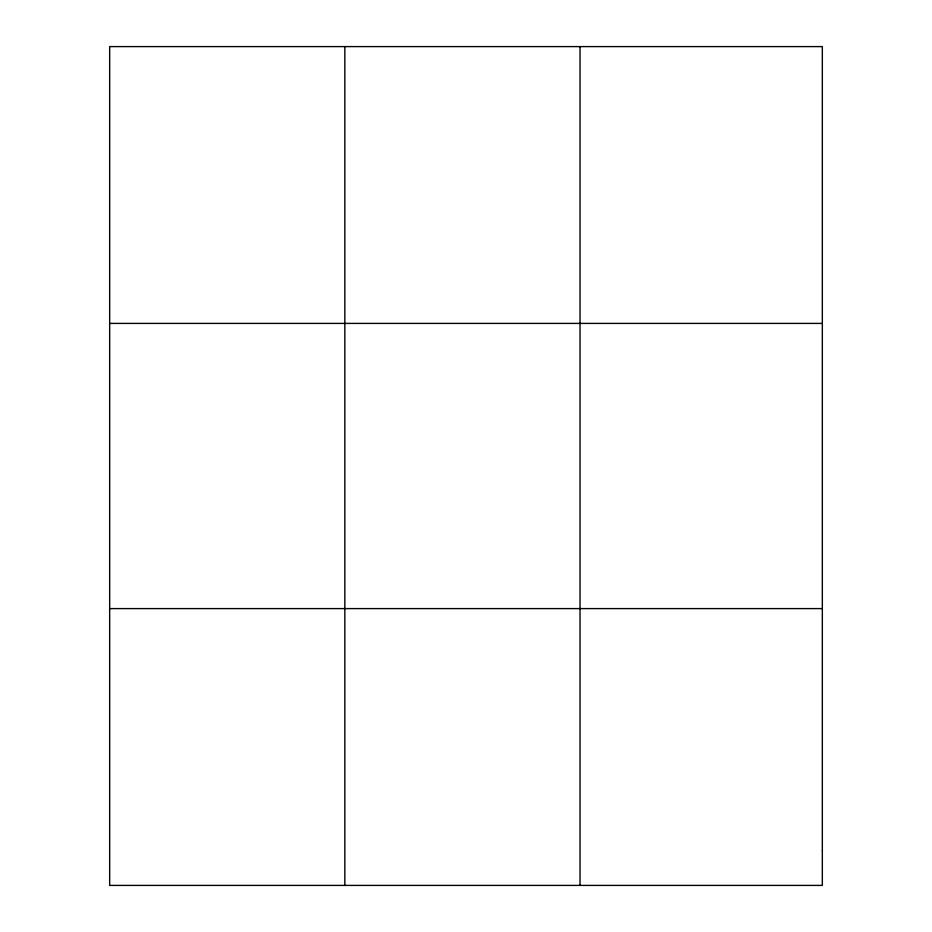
<?xml version="1.0" encoding="UTF-8"?>
<svg xmlns="http://www.w3.org/2000/svg" width="932" height="932" viewBox="0 0 932 932"><rect width="100%" height="100%" fill="white"/><g stroke="black" fill="none" stroke-linecap="round" stroke-linejoin="round"><path stroke-width="1.4" d="M344.84 885.4L344.84 46.6M580.03 885.4L580.03 46.6M109.661 323.404L822.339 323.404M109.661 608.596L822.339 608.596M822.339 850.799L822.339 885.4L109.661 885.4L109.661 46.6L822.339 46.6L822.339 850.799"/></g></svg>
